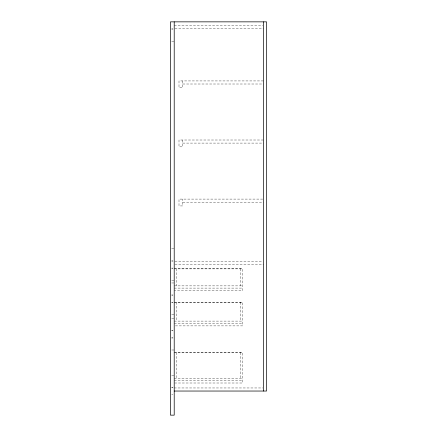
<?xml version="1.0" encoding="UTF-8"?>
<svg xmlns="http://www.w3.org/2000/svg" width="437" height="437" viewBox="0 0 437 437"><rect width="100%" height="100%" fill="white"/><g stroke="black" fill="none" stroke-linecap="round" stroke-linejoin="round"><path stroke-width="0.33" stroke-dasharray="2.19 1.64" d="M174.21 25.439L262.79 25.439M174.893 28.52L263.473 28.52M171.703 28.689L172.959 28.689M171.703 29.203L172.959 29.203M171.703 41.171L174.21 41.171M263.369 80.932L179.001 80.932L179.001 87.771L182.759 87.771L182.759 80.932M182.759 84.008L263.369 84.008M263.369 140.009L179.001 140.009L179.001 146.848L182.759 146.848L182.759 140.009M182.759 143.09L263.369 143.09M262.692 199.092L179.001 199.092L179.001 205.931L182.759 205.931L182.759 199.092M182.759 202.167L263.369 202.167M171.703 248.768L174.21 248.768M171.703 260.736L172.959 260.736M171.703 261.25L172.959 261.25M174.893 261.25L262.79 261.25M174.893 264.33L263.473 264.33M171.703 268.089L172.959 268.089M171.703 268.602L172.959 268.602M174.21 268.771L242.611 268.771L242.611 290.66L174.21 290.66M174.21 268.875L242.611 268.875M171.703 280.57L174.21 280.57M171.703 282.968L174.21 282.968M174.21 285.874L242.611 285.874M174.21 288.098L242.611 288.098M171.703 294.937L172.959 294.937M171.703 295.45L172.959 295.45M171.703 302.289L172.959 302.289M174.21 302.289L242.611 302.289L242.611 325.887L174.21 325.887M174.21 302.393L242.611 302.393M171.703 302.803L172.959 302.803M171.703 314.771L174.21 314.771M171.703 318.191L174.21 318.191M174.21 321.102L242.611 321.102M174.21 323.325L242.611 323.325M171.703 330.164L172.959 330.164M171.703 330.678L172.959 330.678M171.703 337.517L172.959 337.517M171.703 338.03L172.959 338.03M171.703 349.999L174.21 349.999M174.21 352.566L242.611 352.566L242.611 383.003L174.21 383.003M174.21 352.664L242.611 352.664M171.703 375.307L174.21 375.307M174.21 378.213L242.611 378.213M174.21 380.436L242.611 380.436M171.703 387.275L172.959 387.275M171.703 387.788L172.959 387.788M174.21 387.963L262.79 387.963M171.703 394.627L172.959 394.627M240.388 268.771L240.388 285.874M240.388 302.289L240.388 321.102M240.388 352.566L240.388 378.213M176.433 268.771L176.433 285.874M176.433 302.289L176.433 321.102M176.433 352.566L176.433 378.213"/><path stroke-width="0.66" d="M174.21 391.039L266.554 391.039L266.554 21.85L170.446 21.85L170.446 415.15L174.21 415.15L174.21 21.85M263.473 21.85L263.473 391.039"/></g></svg>
